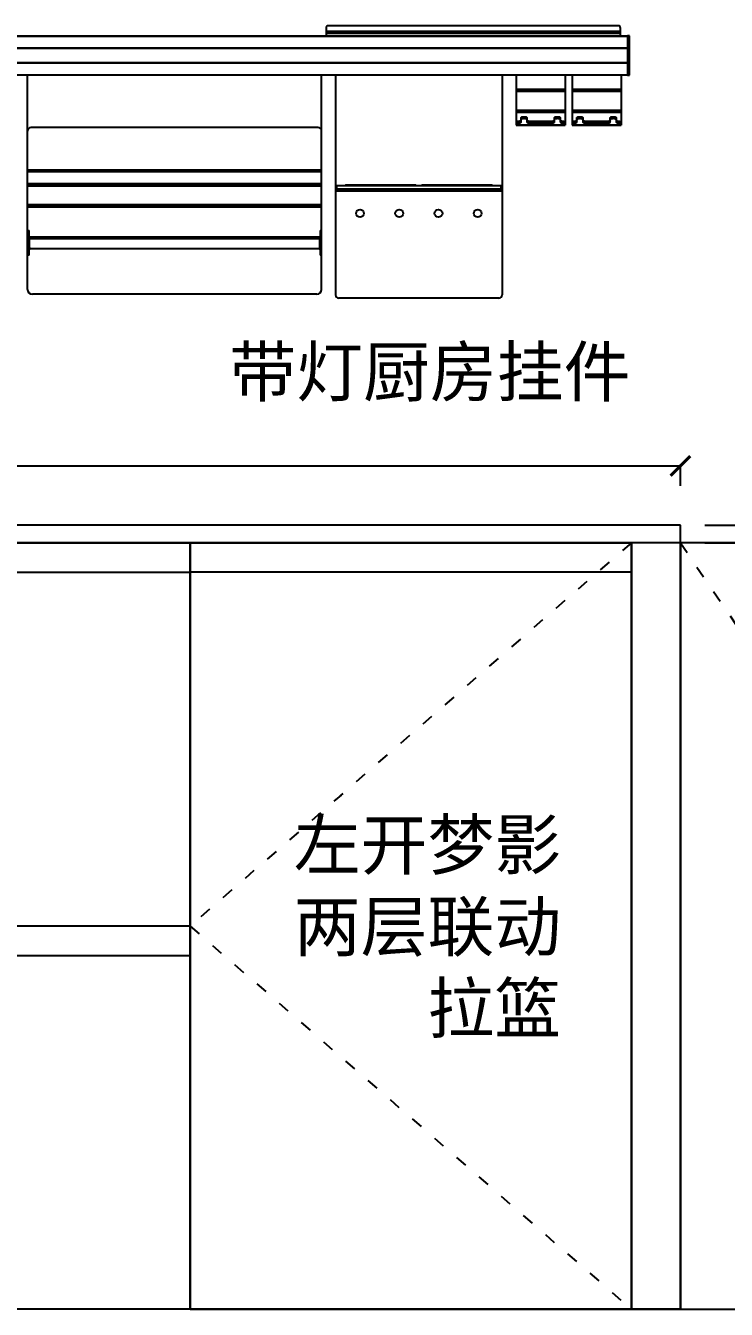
# Model space of a CAD drawing. Header units: millimetres. Extents: x 0 to 1097966, y -63096 to 223085.
# Drawn here: x 1082493 to 1083208, y 208388 to 209697 of the extents above; entities that cross this region are included whole.
import ezdxf

# ---------------------------------------------------------------- set-up
doc = ezdxf.new("R2010")
doc.units = ezdxf.units.MM
doc.linetypes.add('1800', pattern=[200000, 100000, 100000])
doc.linetypes.add('34', pattern=[30, 12, -18])
doc.styles.get("Standard").update_dxf_attribs({"font": 'arial.ttf'})
doc.dimstyles.new('板材标注', dxfattribs={"dimscale": 40, "dimtxt": 1.6, "dimasz": 1, "dimexe": 1.25, "dimexo": 0.625, "dimtad": 1, "dimdec": 0, "dimtxsty": 'Standard', "dimblk": 'ARCHTICK', "dimcen": 2.5, "dimdle": 2, "dimclrd": 5, "dimclre": 5, "dimadec": 0, "dimazin": 0, "dimtfac": 1, "dimtmove": 1, "dimatfit": 3, "dimldrblk": 'DOT', "dimfxl": 1, "dimarcsym": 0})
doc.dimstyles.new('橱柜侧', dxfattribs={"dimtxt": 60, "dimasz": 20, "dimexe": 1.25, "dimexo": 40, "dimgap": 10, "dimtad": 1, "dimdec": 0, "dimtxsty": 'Standard', "dimblk": 'ARCHTICK', "dimcen": 2.5, "dimclrd": 1, "dimclre": 1, "dimadec": 0, "dimazin": 0, "dimtfac": 1, "dimtmove": 0, "dimatfit": 3, "dimfxl": 1, "dimarcsym": 0})

# ---------------------------------------------------------------- blocks, each defined once
blk = doc.blocks.new('_ArchTick')
at = {"color": 0, "linetype": 'ByBlock', "const_width": 0.15}
blk.add_lwpolyline([(-0.5, -0.5), (0.5, 0.5)], dxfattribs=at)
blk = doc.blocks.new('*D207')
at = {"color": 1, "lineweight": -2, "transparency": 16777216}
for p, q in [((1083161.1, 208347.7), (1083161.1, 208081.5)), ((1083761.1, 208347.7), (1083761.1, 208081.5)), ((1083761.1, 208082.7), (1083161.1, 208082.7))]:
    blk.add_line(p, q, dxfattribs=at)
at = {"layer": 'Defpoints', "color": 0, "linetype": '1800', "lineweight": -2, "transparency": 16777216}
for p in [(1083161.1, 208387.7), (1083761.1, 208387.7), (1083161.1, 208082.7)]:
    blk.add_point(p, dxfattribs=at)
at = {"color": 1, "linetype": '1800', "lineweight": -2, "transparency": 16777216, "xscale": 20, "yscale": 20, "zscale": 20, "rotation": 180}
blk.add_blockref('_ArchTick', (1083161.1, 208082.7), dxfattribs=at)
at = {"color": 1, "linetype": '1800', "lineweight": -2, "transparency": 16777216, "xscale": 20, "yscale": 20, "zscale": 20}
blk.add_blockref('_ArchTick', (1083761.1, 208082.7), dxfattribs=at)
at = {"color": 0, "linetype": '1800', "transparency": 16777216, "insert": (1083461.1, 208123.3), "char_height": 60, "attachment_point": 5}
blk.add_mtext('600', dxfattribs=at)
blk = doc.blocks.new('*D209')
at = {"color": 5, "lineweight": -2, "transparency": 16777216}
for p, q in [((1084038.2, 209350.5), (1084038.2, 209214.7)), ((1083918.1, 209187.7), (1083918.1, 209227.7)), ((1084038.2, 209214.7), (1083918.1, 209178.7)), ((1083186.1, 209187.7), (1083968.1, 209187.7)), ((1083918.1, 209169.7), (1083918.1, 209187.7)), ((1083186.1, 209169.7), (1083968.1, 209169.7)), ((1083918.1, 209169.7), (1083918.1, 209129.7))]:
    blk.add_line(p, q, dxfattribs=at)
at = {"layer": 'Defpoints', "color": 0, "linetype": '1800', "lineweight": -2, "transparency": 16777216}
for p in [(1083161.1, 209187.7), (1083918.1, 209187.7), (1083161.1, 209169.7)]:
    blk.add_point(p, dxfattribs=at)
at = {"color": 5, "linetype": '1800', "lineweight": -2, "transparency": 16777216, "xscale": 40, "yscale": 40, "zscale": 40}
for p, rotation in [((1083918.1, 209187.7), 270), ((1083918.1, 209169.7), 90)]:
    blk.add_blockref('_ArchTick', p, dxfattribs=dict(at, rotation=rotation))
at = {"color": 0, "linetype": '1800', "transparency": 16777216, "insert": (1083980.6, 209282.6), "char_height": 64, "attachment_point": 5, "rotation": 90}
blk.add_mtext('18', dxfattribs=at)
blk = doc.blocks.new('_Dot')
at = {"color": 0, "linetype": 'ByBlock', "lineweight": -2}
blk.add_line((-0.5, 0), (-1, 0), dxfattribs=at)
at = {"color": 0, "linetype": 'ByBlock', "const_width": 0.5}
blk.add_lwpolyline([(-0.25, 0, 1), (0.25, 0, 1)], format="xyb", close=True, dxfattribs=at)
blk = doc.blocks.new('*D218')
at = {"color": 1, "lineweight": -2, "transparency": 16777216}
for p, q in [((1080261.1, 209227.7), (1080261.1, 209249.4)), ((1080261.1, 209248.1), (1083161.1, 209248.1)), ((1083161.1, 209227.7), (1083161.1, 209249.4))]:
    blk.add_line(p, q, dxfattribs=at)
at = {"layer": 'Defpoints', "color": 0, "linetype": '1800', "lineweight": -2, "transparency": 16777216}
for p in [(1083161.1, 209248.1), (1080261.1, 209187.7), (1083161.1, 209187.7)]:
    blk.add_point(p, dxfattribs=at)
at = {"color": 1, "linetype": '1800', "lineweight": -2, "transparency": 16777216, "xscale": 20, "yscale": 20, "zscale": 20, "rotation": 180}
blk.add_blockref('_ArchTick', (1080261.1, 209248.1), dxfattribs=at)
at = {"color": 1, "linetype": '1800', "lineweight": -2, "transparency": 16777216, "xscale": 20, "yscale": 20, "zscale": 20}
blk.add_blockref('_ArchTick', (1083161.1, 209248.1), dxfattribs=at)
at = {"color": 0, "linetype": '1800', "transparency": 16777216, "insert": (1081711.1, 209288.7), "char_height": 60, "attachment_point": 5}
blk.add_mtext('2900', dxfattribs=at)

msp = doc.modelspace()

# ---------------------------------------------------------------- linework, layer by layer
at = {"color": 7, "linetype": 'Continuous'}
for p, q in [((1082799.789, 209695.199), (1082799.789, 209689.699)), ((1082799.789, 209691.699), (1083099.789, 209691.699)), ((1083097.789, 209697.199), (1082801.789, 209697.199)), ((1083099.789, 209695.199), (1083099.789, 209686.699)), ((1081609.154, 209686.691), (1083107.133, 209686.691)), ((1083107.133, 209686.191), (1081611.154, 209686.191)), ((1083099.789, 209689.699), (1082799.789, 209689.699)), ((1082799.789, 209689.579), (1082799.789, 209686.699)), ((1083099.789, 209689.579), (1082799.789, 209689.579)), ((1082799.789, 209687.18), (1083099.789, 209687.18)), ((1083099.789, 209686.699), (1082799.789, 209686.699)), ((1083109.133, 209686.691), (1083107.133, 209686.709)), ((1083107.133, 209686.709), (1083107.133, 209646.691)), ((1083109.133, 209646.691), (1083109.133, 209686.691)), ((1083107.133, 209674.341), (1081611.154, 209674.341)), ((1081611.154, 209674.191), (1083107.133, 209674.191)), ((1083107.133, 209659.191), (1081611.154, 209659.191)), ((1083107.133, 209659.041), (1081611.154, 209659.041)), ((1083107.133, 209646.691), (1081609.154, 209646.691)), ((1081611.154, 209647.191), (1083107.133, 209647.191)), ((1082495.219, 209428.159), (1082495.219, 209646.691)), ((1082795.219, 209428.159), (1082795.219, 209646.691)), ((1082809.353, 209646.691), (1082809.353, 209422.721)), ((1082979.353, 209646.691), (1082979.353, 209422.721)), ((1082993.627, 209646.691), (1082993.627, 209595.76)), ((1083043.627, 209646.691), (1083043.627, 209595.76)), ((1083050.66, 209646.691), (1083050.66, 209595.76)), ((1083100.66, 209646.691), (1083100.66, 209595.76)), ((1082993.627, 209632.538), (1083043.627, 209632.538)), ((1082993.627, 209630.538), (1083043.627, 209630.538)), ((1083050.66, 209632.538), (1083100.66, 209632.538)), ((1083050.66, 209630.538), (1083100.66, 209630.538)), ((1083043.627, 209610.538), (1082993.627, 209610.538)), ((1083043.627, 209608.538), (1082993.627, 209608.538)), ((1082996.127, 209599.491), (1082996.127, 209598.013)), ((1082998.627, 209598.765), (1082998.627, 209603.45)), ((1083002.127, 209603.884), (1083001.127, 209603.884)), ((1083001.127, 209603.884), (1083001.127, 209602.407)), ((1083002.127, 209602.407), (1083001.127, 209602.407)), ((1083002.127, 209602.407), (1083002.127, 209603.884)), ((1083004.627, 209603.45), (1083004.627, 209598.765)), ((1083032.627, 209598.765), (1083032.627, 209603.45)), ((1083036.127, 209603.884), (1083035.127, 209603.884)), ((1083035.127, 209603.884), (1083035.127, 209602.407)), ((1083036.127, 209602.407), (1083035.127, 209602.407)), ((1083036.127, 209602.407), (1083036.127, 209603.884)), ((1083038.627, 209603.45), (1083038.627, 209598.765)), ((1083041.127, 209598.013), (1083041.127, 209599.491)), ((1083100.66, 209610.538), (1083050.66, 209610.538)), ((1083100.66, 209608.538), (1083050.66, 209608.538)), ((1083053.16, 209599.491), (1083053.16, 209598.013)), ((1083055.66, 209598.765), (1083055.66, 209603.45)), ((1083059.16, 209603.884), (1083058.16, 209603.884)), ((1083058.16, 209603.884), (1083058.16, 209602.407)), ((1083059.16, 209602.407), (1083058.16, 209602.407)), ((1083059.16, 209602.407), (1083059.16, 209603.884)), ((1083061.66, 209603.45), (1083061.66, 209598.765)), ((1083089.66, 209598.765), (1083089.66, 209603.45)), ((1083093.16, 209603.884), (1083092.16, 209603.884)), ((1083092.16, 209603.884), (1083092.16, 209602.407)), ((1083093.16, 209602.407), (1083092.16, 209602.407)), ((1083093.16, 209602.407), (1083093.16, 209603.884)), ((1083095.66, 209603.45), (1083095.66, 209598.765)), ((1083098.16, 209598.013), (1083098.16, 209599.491)), ((1082791.719, 209593.159), (1082498.719, 209593.159)), ((1082993.627, 209599.26), (1082994.639, 209599.26)), ((1082993.627, 209595.813), (1083043.627, 209595.813)), ((1083043.627, 209595.76), (1082993.627, 209595.76)), ((1083027.627, 209599.374), (1083009.627, 209599.374)), ((1083009.627, 209599.374), (1083009.627, 209597.897)), ((1083027.627, 209597.897), (1083009.627, 209597.897)), ((1083027.627, 209597.897), (1083027.627, 209599.374)), ((1083042.614, 209599.26), (1083043.627, 209599.26)), ((1083050.66, 209599.26), (1083051.672, 209599.26)), ((1083050.66, 209595.813), (1083100.66, 209595.813)), ((1083100.66, 209595.76), (1083050.66, 209595.76)), ((1083084.66, 209599.374), (1083066.66, 209599.374)), ((1083066.66, 209599.374), (1083066.66, 209597.897)), ((1083084.66, 209597.897), (1083066.66, 209597.897)), ((1083084.66, 209597.897), (1083084.66, 209599.374)), ((1083099.647, 209599.26), (1083100.66, 209599.26)), ((1082495.219, 209550.159), (1082795.219, 209550.159)), ((1082795.219, 209548.159), (1082495.219, 209548.159)), ((1082495.219, 209536.159), (1082795.219, 209536.159)), ((1082795.219, 209534.159), (1082495.219, 209534.159)), ((1082819.353, 209533.719), (1082819.353, 209534.219)), ((1082891.353, 209534.219), (1082819.353, 209534.219)), ((1082819.853, 209534.719), (1082890.852, 209534.719)), ((1082891.353, 209533.719), (1082891.353, 209534.219)), ((1082897.353, 209533.719), (1082897.353, 209534.219)), ((1082969.353, 209534.219), (1082897.353, 209534.219)), ((1082897.853, 209534.719), (1082968.852, 209534.719)), ((1082969.353, 209533.719), (1082969.353, 209534.219)), ((1082495.219, 209533.659), (1082795.219, 209533.659)), ((1082979.353, 209533.719), (1082809.353, 209533.719)), ((1082809.353, 209530.719), (1082979.353, 209530.719)), ((1082979.353, 209528.219), (1082809.353, 209528.219)), ((1082810.353, 209533.719), (1082810.353, 209530.719)), ((1082978.353, 209530.719), (1082978.353, 209533.719)), ((1082495.219, 209514.659), (1082795.219, 209514.659)), ((1082795.219, 209514.159), (1082495.219, 209514.159)), ((1082795.219, 209512.159), (1082495.219, 209512.159)), ((1082495.219, 209488.159), (1082496.719, 209488.159)), ((1082496.719, 209483.159), (1082495.219, 209483.159)), ((1082496.719, 209463.159), (1082496.719, 209488.159)), ((1082497.219, 209470.659), (1082497.219, 209481.659)), ((1082497.219, 209481.659), (1082793.219, 209481.659)), ((1082793.219, 209470.659), (1082793.219, 209481.659)), ((1082793.719, 209488.159), (1082795.219, 209488.159)), ((1082793.719, 209488.159), (1082793.719, 209463.159)), ((1082795.219, 209483.159), (1082793.719, 209483.159)), ((1082496.719, 209480.159), (1082497.219, 209480.159)), ((1082497.373, 209470.159), (1082496.719, 209470.159)), ((1082793.219, 209479.659), (1082497.219, 209479.659)), ((1082792.219, 209469.659), (1082498.219, 209469.659)), ((1082793.065, 209470.159), (1082793.719, 209470.159)), ((1082793.719, 209480.159), (1082793.219, 209480.159)), ((1082495.219, 209468.159), (1082496.719, 209468.159)), ((1082496.719, 209463.159), (1082495.219, 209463.159)), ((1082793.719, 209468.159), (1082795.219, 209468.159)), ((1082795.219, 209463.159), (1082793.719, 209463.159)), ((1082790.219, 209423.159), (1082500.219, 209423.159)), ((1082975.853, 209419.221), (1082812.853, 209419.221))]:
    msp.add_line(p, q, dxfattribs=at)
for p, q in [((1083107.133, 209646.691), (1083109.133, 209646.691)), ((1083161.133, 209187.694), (1080261.133, 209187.694)), ((1083161.133, 209169.694), (1083161.133, 209187.694)), ((1083161.133, 209169.694), (1080261.133, 209169.694)), ((1081861.133, 209169.694), (1082661.133, 209169.694)), ((1082661.133, 209169.694), (1082661.133, 208387.694)), ((1082661.133, 208387.694), (1082661.133, 209169.694)), ((1083111.133, 209169.694), (1082661.133, 209169.694)), ((1082661.133, 209139.694), (1082661.133, 209169.694)), ((1082661.133, 209169.694), (1083111.133, 209169.694)), ((1083161.133, 209169.694), (1083111.133, 209169.694)), ((1083111.133, 208387.694), (1083111.133, 209169.694)), ((1083111.133, 209169.694), (1083111.133, 208387.694)), ((1083161.133, 208387.694), (1083161.133, 209169.694)), ((1083761.133, 209169.694), (1083161.133, 209169.694)), ((1083161.133, 209169.694), (1083161.133, 208387.694)), ((1081861.133, 209139.694), (1082661.133, 209139.694)), ((1083111.133, 209139.694), (1082661.133, 209139.694)), ((1082661.133, 208778.694), (1081861.133, 208778.694)), ((1081861.133, 208748.694), (1082661.133, 208748.694)), ((1083161.133, 208387.694), (1080261.133, 208387.694)), ((1082661.133, 208387.694), (1081861.133, 208387.694)), ((1082661.133, 208387.694), (1083111.133, 208387.694)), ((1083111.133, 208387.694), (1083161.133, 208387.694)), ((1083161.133, 208387.694), (1083761.133, 208387.694))]:
    msp.add_line(p, q)
at = {"color": 251, "linetype": '34', "true_color": 0x636466}
msp.add_line((1083161.133, 209169.694), (1083761.133, 208287.694), dxfattribs=at)
at = {"color": 7, "linetype": 'Continuous'}
for centre in [(1082834.353, 209505.719), (1082874.353, 209505.719), (1082914.353, 209505.719), (1082954.353, 209505.719)]:
    msp.add_circle(centre, 4, dxfattribs=at)
for centre, radius, start, end in [((1082801.789, 209695.199), 2, 90, 180), ((1083097.789, 209695.199), 2, 0, 90), ((1082498.719, 209589.659), 3.5, 90, 180), ((1082791.719, 209589.659), 3.5, 0, 90), ((1082819.853, 209534.219), 0.5, 90, 180), ((1082890.853, 209534.219), 0.5, 0, 90), ((1082897.853, 209534.219), 0.5, 90, 180), ((1082968.853, 209534.219), 0.5, 0, 90), ((1082498.219, 209470.659), 1, 180, 270), ((1082792.219, 209470.659), 1, 270, 0), ((1082500.219, 209428.159), 5, 180, 270), ((1082790.219, 209428.159), 5, 270, 0), ((1082812.853, 209422.721), 3.5, 180, 270), ((1082975.853, 209422.721), 3.5, 270, 0)]:
    msp.add_arc(centre, radius, start, end, dxfattribs=at)
for points, knots in [([(1082996.127, 209599.491), (1082995.945, 209599.472), (1082995.599, 209599.433), (1082995.11, 209599.359), (1082994.68, 209599.276), (1082994.317, 209599.183), (1082994.062, 209599.097), (1082993.896, 209599.021), (1082993.749, 209598.94), (1082993.627, 209598.833), (1082993.627, 209598.739)], [0, 0, 0, 0, 0.20381568, 0.38917314, 0.55288687, 0.69269549, 0.80693122, 0.85419908, 0.89496225, 1, 1, 1, 1]), ([(1082998.627, 209600.243), (1082998.627, 209600.149), (1082998.504, 209600.041), (1082998.358, 209599.96), (1082998.192, 209599.884), (1082997.936, 209599.798), (1082997.574, 209599.706), (1082997.144, 209599.622), (1082996.655, 209599.549), (1082996.308, 209599.509), (1082996.127, 209599.491)], [0, 0, 0, 0, 0.10503775, 0.14580092, 0.19306878, 0.30730451, 0.44711313, 0.61082686, 0.79618432, 1, 1, 1, 1]), ([(1083001.127, 209603.884), (1083000.964, 209603.884), (1083000.645, 209603.878), (1083000.182, 209603.855), (1082999.755, 209603.816), (1082999.38, 209603.764), (1082999.108, 209603.709), (1082998.928, 209603.658), (1082998.823, 209603.62), (1082998.739, 209603.58), (1082998.667, 209603.534), (1082998.627, 209603.482), (1082998.627, 209603.45)], [0, 0, 0, 0, 0.18783128, 0.36871052, 0.53584967, 0.68321291, 0.80558747, 0.85615891, 0.89918772, 0.93456587, 0.96250565, 1, 1, 1, 1]), ([(1082998.627, 209601.972), (1082998.627, 209602.005), (1082998.667, 209602.057), (1082998.739, 209602.103), (1082998.823, 209602.143), (1082998.928, 209602.18), (1082999.108, 209602.232), (1082999.38, 209602.287), (1082999.755, 209602.339), (1083000.182, 209602.377), (1083000.645, 209602.401), (1083000.964, 209602.407), (1083001.127, 209602.407)], [0, 0, 0, 0, 0.03749435, 0.06543413, 0.10081228, 0.14384109, 0.19441253, 0.31678709, 0.46415033, 0.63128948, 0.81216872, 1, 1, 1, 1]), ([(1083004.627, 209603.45), (1083004.627, 209603.482), (1083004.587, 209603.534), (1083004.515, 209603.58), (1083004.431, 209603.62), (1083004.326, 209603.658), (1083004.146, 209603.709), (1083003.874, 209603.764), (1083003.499, 209603.816), (1083003.072, 209603.855), (1083002.609, 209603.878), (1083002.29, 209603.884), (1083002.127, 209603.884)], [0, 0, 0, 0, 0.03749435, 0.06543413, 0.10081228, 0.14384109, 0.19441253, 0.31678709, 0.46415033, 0.63128948, 0.81216872, 1, 1, 1, 1]), ([(1083002.127, 209602.407), (1083002.29, 209602.407), (1083002.609, 209602.401), (1083003.072, 209602.377), (1083003.499, 209602.339), (1083003.874, 209602.287), (1083004.146, 209602.232), (1083004.326, 209602.18), (1083004.431, 209602.143), (1083004.515, 209602.103), (1083004.587, 209602.057), (1083004.627, 209602.005), (1083004.627, 209601.972)], [0, 0, 0, 0, 0.18783128, 0.36871052, 0.53584967, 0.68321291, 0.80558747, 0.85615891, 0.89918772, 0.93456587, 0.96250565, 1, 1, 1, 1]), ([(1083009.627, 209599.374), (1083009.302, 209599.374), (1083008.663, 209599.385), (1083007.737, 209599.433), (1083006.882, 209599.51), (1083006.232, 209599.6), (1083005.773, 209599.687), (1083005.481, 209599.755), (1083005.229, 209599.827), (1083005.019, 209599.902), (1083004.852, 209599.981), (1083004.729, 209600.062), (1083004.649, 209600.147), (1083004.627, 209600.213), (1083004.627, 209600.243)], [0, 0, 0, 0, 0.1876778, 0.36836622, 0.53537292, 0.68260158, 0.74714129, 0.80489436, 0.85541448, 0.89840949, 0.9337526, 0.96166484, 0.98299305, 1, 1, 1, 1]), ([(1083032.627, 209600.243), (1083032.627, 209600.213), (1083032.605, 209600.147), (1083032.525, 209600.062), (1083032.402, 209599.981), (1083032.235, 209599.902), (1083032.025, 209599.827), (1083031.773, 209599.755), (1083031.481, 209599.687), (1083031.022, 209599.6), (1083030.371, 209599.51), (1083029.517, 209599.433), (1083028.59, 209599.385), (1083027.952, 209599.374), (1083027.627, 209599.374)], [0, 0, 0, 0, 0.01700695, 0.03833517, 0.06624741, 0.10159053, 0.14458554, 0.19510567, 0.25285874, 0.31739846, 0.46462712, 0.63163381, 0.81232222, 1, 1, 1, 1]), ([(1083035.127, 209603.884), (1083034.964, 209603.884), (1083034.645, 209603.878), (1083034.182, 209603.855), (1083033.755, 209603.816), (1083033.38, 209603.764), (1083033.108, 209603.709), (1083032.928, 209603.658), (1083032.823, 209603.62), (1083032.739, 209603.58), (1083032.667, 209603.534), (1083032.627, 209603.482), (1083032.627, 209603.45)], [0, 0, 0, 0, 0.18783128, 0.36871052, 0.53584967, 0.68321291, 0.80558747, 0.85615891, 0.89918772, 0.93456587, 0.96250565, 1, 1, 1, 1]), ([(1083032.627, 209601.972), (1083032.627, 209602.005), (1083032.667, 209602.057), (1083032.739, 209602.103), (1083032.823, 209602.143), (1083032.928, 209602.18), (1083033.108, 209602.232), (1083033.38, 209602.287), (1083033.755, 209602.339), (1083034.182, 209602.377), (1083034.645, 209602.401), (1083034.964, 209602.407), (1083035.127, 209602.407)], [0, 0, 0, 0, 0.03749435, 0.06543413, 0.10081228, 0.14384109, 0.19441253, 0.31678709, 0.46415033, 0.63128948, 0.81216872, 1, 1, 1, 1]), ([(1083038.627, 209603.45), (1083038.627, 209603.482), (1083038.587, 209603.534), (1083038.515, 209603.58), (1083038.431, 209603.62), (1083038.326, 209603.658), (1083038.146, 209603.709), (1083037.874, 209603.764), (1083037.499, 209603.816), (1083037.072, 209603.855), (1083036.609, 209603.878), (1083036.29, 209603.884), (1083036.127, 209603.884)], [0, 0, 0, 0, 0.03749435, 0.06543413, 0.10081228, 0.14384109, 0.19441253, 0.31678709, 0.46415033, 0.63128948, 0.81216872, 1, 1, 1, 1]), ([(1083036.127, 209602.407), (1083036.29, 209602.407), (1083036.609, 209602.401), (1083037.072, 209602.377), (1083037.499, 209602.339), (1083037.874, 209602.287), (1083038.146, 209602.232), (1083038.326, 209602.18), (1083038.431, 209602.143), (1083038.515, 209602.103), (1083038.587, 209602.057), (1083038.627, 209602.005), (1083038.627, 209601.972)], [0, 0, 0, 0, 0.18783128, 0.36871052, 0.53584967, 0.68321291, 0.80558747, 0.85615891, 0.89918772, 0.93456587, 0.96250565, 1, 1, 1, 1]), ([(1083041.127, 209599.491), (1083040.945, 209599.509), (1083040.599, 209599.549), (1083040.11, 209599.622), (1083039.68, 209599.706), (1083039.317, 209599.798), (1083039.062, 209599.884), (1083038.896, 209599.96), (1083038.749, 209600.041), (1083038.627, 209600.149), (1083038.627, 209600.243)], [0, 0, 0, 0, 0.20381568, 0.38917314, 0.55288687, 0.69269549, 0.80693122, 0.85419908, 0.89496225, 1, 1, 1, 1]), ([(1083043.627, 209598.739), (1083043.627, 209598.833), (1083043.504, 209598.94), (1083043.358, 209599.021), (1083043.192, 209599.097), (1083042.936, 209599.183), (1083042.574, 209599.276), (1083042.144, 209599.359), (1083041.655, 209599.433), (1083041.308, 209599.472), (1083041.127, 209599.491)], [0, 0, 0, 0, 0.10503775, 0.14580092, 0.19306878, 0.30730451, 0.44711313, 0.61082686, 0.79618432, 1, 1, 1, 1]), ([(1083053.16, 209599.491), (1083052.978, 209599.472), (1083052.632, 209599.433), (1083052.143, 209599.359), (1083051.713, 209599.276), (1083051.35, 209599.183), (1083051.095, 209599.097), (1083050.929, 209599.021), (1083050.782, 209598.94), (1083050.66, 209598.833), (1083050.66, 209598.739)], [0, 0, 0, 0, 0.20381568, 0.38917314, 0.55288687, 0.69269549, 0.80693122, 0.85419908, 0.89496225, 1, 1, 1, 1]), ([(1083055.66, 209600.243), (1083055.66, 209600.149), (1083055.537, 209600.041), (1083055.39, 209599.96), (1083055.224, 209599.884), (1083054.969, 209599.798), (1083054.606, 209599.706), (1083054.177, 209599.622), (1083053.687, 209599.549), (1083053.341, 209599.509), (1083053.16, 209599.491)], [0, 0, 0, 0, 0.10503775, 0.14580092, 0.19306878, 0.30730451, 0.44711313, 0.61082686, 0.79618432, 1, 1, 1, 1]), ([(1083058.16, 209603.884), (1083057.997, 209603.884), (1083057.678, 209603.878), (1083057.215, 209603.855), (1083056.787, 209603.816), (1083056.413, 209603.764), (1083056.141, 209603.709), (1083055.961, 209603.658), (1083055.856, 209603.62), (1083055.772, 209603.58), (1083055.7, 209603.534), (1083055.66, 209603.482), (1083055.66, 209603.45)], [0, 0, 0, 0, 0.18783128, 0.36871052, 0.53584967, 0.68321291, 0.80558747, 0.85615891, 0.89918772, 0.93456587, 0.96250565, 1, 1, 1, 1]), ([(1083055.66, 209601.972), (1083055.66, 209602.005), (1083055.7, 209602.057), (1083055.772, 209602.103), (1083055.856, 209602.143), (1083055.961, 209602.18), (1083056.141, 209602.232), (1083056.413, 209602.287), (1083056.787, 209602.339), (1083057.215, 209602.377), (1083057.678, 209602.401), (1083057.997, 209602.407), (1083058.16, 209602.407)], [0, 0, 0, 0, 0.03749435, 0.06543413, 0.10081228, 0.14384109, 0.19441253, 0.31678709, 0.46415033, 0.63128948, 0.81216872, 1, 1, 1, 1]), ([(1083061.66, 209603.45), (1083061.66, 209603.482), (1083061.62, 209603.534), (1083061.547, 209603.58), (1083061.464, 209603.62), (1083061.359, 209603.658), (1083061.179, 209603.709), (1083060.907, 209603.764), (1083060.532, 209603.816), (1083060.105, 209603.855), (1083059.641, 209603.878), (1083059.322, 209603.884), (1083059.16, 209603.884)], [0, 0, 0, 0, 0.03749435, 0.06543413, 0.10081228, 0.14384109, 0.19441253, 0.31678709, 0.46415033, 0.63128948, 0.81216872, 1, 1, 1, 1]), ([(1083059.16, 209602.407), (1083059.322, 209602.407), (1083059.641, 209602.401), (1083060.105, 209602.377), (1083060.532, 209602.339), (1083060.907, 209602.287), (1083061.179, 209602.232), (1083061.359, 209602.18), (1083061.464, 209602.143), (1083061.547, 209602.103), (1083061.62, 209602.057), (1083061.66, 209602.005), (1083061.66, 209601.972)], [0, 0, 0, 0, 0.18783128, 0.36871052, 0.53584967, 0.68321291, 0.80558747, 0.85615891, 0.89918772, 0.93456587, 0.96250565, 1, 1, 1, 1]), ([(1083066.66, 209599.374), (1083066.334, 209599.374), (1083065.696, 209599.385), (1083064.769, 209599.433), (1083063.915, 209599.51), (1083063.265, 209599.6), (1083062.806, 209599.687), (1083062.514, 209599.755), (1083062.262, 209599.827), (1083062.051, 209599.902), (1083061.884, 209599.981), (1083061.761, 209600.062), (1083061.681, 209600.147), (1083061.66, 209600.213), (1083061.66, 209600.243)], [0, 0, 0, 0, 0.1876778, 0.36836622, 0.53537292, 0.68260158, 0.74714129, 0.80489436, 0.85541448, 0.89840949, 0.9337526, 0.96166484, 0.98299305, 1, 1, 1, 1]), ([(1083089.66, 209600.243), (1083089.66, 209600.213), (1083089.638, 209600.147), (1083089.558, 209600.062), (1083089.435, 209599.981), (1083089.268, 209599.902), (1083089.058, 209599.827), (1083088.805, 209599.755), (1083088.514, 209599.687), (1083088.055, 209599.6), (1083087.404, 209599.51), (1083086.55, 209599.433), (1083085.623, 209599.385), (1083084.985, 209599.374), (1083084.66, 209599.374)], [0, 0, 0, 0, 0.01700695, 0.03833517, 0.06624741, 0.10159053, 0.14458554, 0.19510567, 0.25285874, 0.31739846, 0.46462712, 0.63163381, 0.81232222, 1, 1, 1, 1]), ([(1083092.16, 209603.884), (1083091.997, 209603.884), (1083091.678, 209603.878), (1083091.215, 209603.855), (1083090.787, 209603.816), (1083090.413, 209603.764), (1083090.141, 209603.709), (1083089.961, 209603.658), (1083089.856, 209603.62), (1083089.772, 209603.58), (1083089.7, 209603.534), (1083089.66, 209603.482), (1083089.66, 209603.45)], [0, 0, 0, 0, 0.18783128, 0.36871052, 0.53584967, 0.68321291, 0.80558747, 0.85615891, 0.89918772, 0.93456587, 0.96250565, 1, 1, 1, 1]), ([(1083089.66, 209601.972), (1083089.66, 209602.005), (1083089.7, 209602.057), (1083089.772, 209602.103), (1083089.856, 209602.143), (1083089.961, 209602.18), (1083090.141, 209602.232), (1083090.413, 209602.287), (1083090.787, 209602.339), (1083091.215, 209602.377), (1083091.678, 209602.401), (1083091.997, 209602.407), (1083092.16, 209602.407)], [0, 0, 0, 0, 0.03749435, 0.06543413, 0.10081228, 0.14384109, 0.19441253, 0.31678709, 0.46415033, 0.63128948, 0.81216872, 1, 1, 1, 1]), ([(1083095.66, 209603.45), (1083095.66, 209603.482), (1083095.62, 209603.534), (1083095.547, 209603.58), (1083095.464, 209603.62), (1083095.359, 209603.658), (1083095.179, 209603.709), (1083094.907, 209603.764), (1083094.532, 209603.816), (1083094.105, 209603.855), (1083093.641, 209603.878), (1083093.322, 209603.884), (1083093.16, 209603.884)], [0, 0, 0, 0, 0.03749435, 0.06543413, 0.10081228, 0.14384109, 0.19441253, 0.31678709, 0.46415033, 0.63128948, 0.81216872, 1, 1, 1, 1]), ([(1083093.16, 209602.407), (1083093.322, 209602.407), (1083093.641, 209602.401), (1083094.105, 209602.377), (1083094.532, 209602.339), (1083094.907, 209602.287), (1083095.179, 209602.232), (1083095.359, 209602.18), (1083095.464, 209602.143), (1083095.547, 209602.103), (1083095.62, 209602.057), (1083095.66, 209602.005), (1083095.66, 209601.972)], [0, 0, 0, 0, 0.18783128, 0.36871052, 0.53584967, 0.68321291, 0.80558747, 0.85615891, 0.89918772, 0.93456587, 0.96250565, 1, 1, 1, 1]), ([(1083098.16, 209599.491), (1083097.978, 209599.509), (1083097.632, 209599.549), (1083097.143, 209599.622), (1083096.713, 209599.706), (1083096.35, 209599.798), (1083096.095, 209599.884), (1083095.929, 209599.96), (1083095.782, 209600.041), (1083095.66, 209600.149), (1083095.66, 209600.243)], [0, 0, 0, 0, 0.20381568, 0.38917314, 0.55288687, 0.69269549, 0.80693122, 0.85419908, 0.89496225, 1, 1, 1, 1]), ([(1083100.66, 209598.739), (1083100.66, 209598.833), (1083100.537, 209598.94), (1083100.39, 209599.021), (1083100.224, 209599.097), (1083099.969, 209599.183), (1083099.606, 209599.276), (1083099.177, 209599.359), (1083098.687, 209599.433), (1083098.341, 209599.472), (1083098.16, 209599.491)], [0, 0, 0, 0, 0.10503775, 0.14580092, 0.19306878, 0.30730451, 0.44711313, 0.61082686, 0.79618432, 1, 1, 1, 1]), ([(1082993.627, 209597.262), (1082993.627, 209597.356), (1082993.749, 209597.463), (1082993.896, 209597.544), (1082994.062, 209597.62), (1082994.317, 209597.706), (1082994.68, 209597.799), (1082995.11, 209597.882), (1082995.599, 209597.956), (1082995.945, 209597.995), (1082996.127, 209598.013)], [0, 0, 0, 0, 0.10503775, 0.14580092, 0.19306878, 0.30730451, 0.44711313, 0.61082686, 0.79618432, 1, 1, 1, 1]), ([(1082996.127, 209598.013), (1082996.308, 209598.032), (1082996.655, 209598.071), (1082997.144, 209598.145), (1082997.574, 209598.228), (1082997.936, 209598.321), (1082998.192, 209598.407), (1082998.358, 209598.483), (1082998.504, 209598.564), (1082998.627, 209598.671), (1082998.627, 209598.765)], [0, 0, 0, 0, 0.20381568, 0.38917314, 0.55288687, 0.69269549, 0.80693122, 0.85419908, 0.89496225, 1, 1, 1, 1]), ([(1083004.627, 209598.765), (1083004.627, 209598.736), (1083004.649, 209598.669), (1083004.729, 209598.585), (1083004.852, 209598.503), (1083005.019, 209598.425), (1083005.229, 209598.349), (1083005.481, 209598.278), (1083005.773, 209598.21), (1083006.232, 209598.123), (1083006.882, 209598.033), (1083007.737, 209597.956), (1083008.663, 209597.908), (1083009.302, 209597.897), (1083009.627, 209597.897)], [0, 0, 0, 0, 0.01700695, 0.03833517, 0.06624741, 0.10159053, 0.14458554, 0.19510567, 0.25285874, 0.31739846, 0.46462712, 0.63163381, 0.81232222, 1, 1, 1, 1]), ([(1083027.627, 209597.897), (1083027.952, 209597.897), (1083028.59, 209597.908), (1083029.517, 209597.956), (1083030.371, 209598.033), (1083031.022, 209598.123), (1083031.481, 209598.21), (1083031.773, 209598.278), (1083032.025, 209598.349), (1083032.235, 209598.425), (1083032.402, 209598.503), (1083032.525, 209598.585), (1083032.605, 209598.669), (1083032.627, 209598.736), (1083032.627, 209598.765)], [0, 0, 0, 0, 0.1876778, 0.36836622, 0.53537292, 0.68260158, 0.74714129, 0.80489436, 0.85541448, 0.89840949, 0.9337526, 0.96166484, 0.98299305, 1, 1, 1, 1]), ([(1083038.627, 209598.765), (1083038.627, 209598.671), (1083038.749, 209598.564), (1083038.896, 209598.483), (1083039.062, 209598.407), (1083039.317, 209598.321), (1083039.68, 209598.228), (1083040.11, 209598.145), (1083040.599, 209598.071), (1083040.945, 209598.032), (1083041.127, 209598.013)], [0, 0, 0, 0, 0.10503775, 0.14580092, 0.19306878, 0.30730451, 0.44711313, 0.61082686, 0.79618432, 1, 1, 1, 1]), ([(1083041.127, 209598.013), (1083041.308, 209597.995), (1083041.655, 209597.956), (1083042.144, 209597.882), (1083042.574, 209597.799), (1083042.936, 209597.706), (1083043.192, 209597.62), (1083043.358, 209597.544), (1083043.504, 209597.463), (1083043.627, 209597.356), (1083043.627, 209597.262)], [0, 0, 0, 0, 0.20381568, 0.38917314, 0.55288687, 0.69269549, 0.80693122, 0.85419908, 0.89496225, 1, 1, 1, 1]), ([(1083050.66, 209597.262), (1083050.66, 209597.356), (1083050.782, 209597.463), (1083050.929, 209597.544), (1083051.095, 209597.62), (1083051.35, 209597.706), (1083051.713, 209597.799), (1083052.143, 209597.882), (1083052.632, 209597.956), (1083052.978, 209597.995), (1083053.16, 209598.013)], [0, 0, 0, 0, 0.10503775, 0.14580092, 0.19306878, 0.30730451, 0.44711313, 0.61082686, 0.79618432, 1, 1, 1, 1]), ([(1083053.16, 209598.013), (1083053.341, 209598.032), (1083053.687, 209598.071), (1083054.177, 209598.145), (1083054.606, 209598.228), (1083054.969, 209598.321), (1083055.224, 209598.407), (1083055.39, 209598.483), (1083055.537, 209598.564), (1083055.66, 209598.671), (1083055.66, 209598.765)], [0, 0, 0, 0, 0.20381568, 0.38917314, 0.55288687, 0.69269549, 0.80693122, 0.85419908, 0.89496225, 1, 1, 1, 1]), ([(1083061.66, 209598.765), (1083061.66, 209598.736), (1083061.681, 209598.669), (1083061.761, 209598.585), (1083061.884, 209598.503), (1083062.051, 209598.425), (1083062.262, 209598.349), (1083062.514, 209598.278), (1083062.806, 209598.21), (1083063.265, 209598.123), (1083063.915, 209598.033), (1083064.769, 209597.956), (1083065.696, 209597.908), (1083066.334, 209597.897), (1083066.66, 209597.897)], [0, 0, 0, 0, 0.01700695, 0.03833517, 0.06624741, 0.10159053, 0.14458554, 0.19510567, 0.25285874, 0.31739846, 0.46462712, 0.63163381, 0.81232222, 1, 1, 1, 1]), ([(1083084.66, 209597.897), (1083084.985, 209597.897), (1083085.623, 209597.908), (1083086.55, 209597.956), (1083087.404, 209598.033), (1083088.055, 209598.123), (1083088.514, 209598.21), (1083088.805, 209598.278), (1083089.058, 209598.349), (1083089.268, 209598.425), (1083089.435, 209598.503), (1083089.558, 209598.585), (1083089.638, 209598.669), (1083089.66, 209598.736), (1083089.66, 209598.765)], [0, 0, 0, 0, 0.1876778, 0.36836622, 0.53537292, 0.68260158, 0.74714129, 0.80489436, 0.85541448, 0.89840949, 0.9337526, 0.96166484, 0.98299305, 1, 1, 1, 1]), ([(1083095.66, 209598.765), (1083095.66, 209598.671), (1083095.782, 209598.564), (1083095.929, 209598.483), (1083096.095, 209598.407), (1083096.35, 209598.321), (1083096.713, 209598.228), (1083097.143, 209598.145), (1083097.632, 209598.071), (1083097.978, 209598.032), (1083098.16, 209598.013)], [0, 0, 0, 0, 0.10503775, 0.14580092, 0.19306878, 0.30730451, 0.44711313, 0.61082686, 0.79618432, 1, 1, 1, 1]), ([(1083098.16, 209598.013), (1083098.341, 209597.995), (1083098.687, 209597.956), (1083099.177, 209597.882), (1083099.606, 209597.799), (1083099.969, 209597.706), (1083100.224, 209597.62), (1083100.39, 209597.544), (1083100.537, 209597.463), (1083100.66, 209597.356), (1083100.66, 209597.262)], [0, 0, 0, 0, 0.20381568, 0.38917314, 0.55288687, 0.69269549, 0.80693122, 0.85419908, 0.89496225, 1, 1, 1, 1])]:
    msp.add_open_spline(points, degree=3, knots=knots, dxfattribs=at)

# ---------------------------------------------------------------- texts
at = {"insert": (1083110.247, 209369.157), "char_height": 50, "width": 613.45914, "attachment_point": 3}
msp.add_mtext('{\\f宋体|b0|i0|c134|p2;带灯厨房挂件}', dxfattribs=at)
at = {"insert": (1083039.57, 208886.652), "char_height": 50, "width": 311.24422, "attachment_point": 3, "bg_fill": 2}
msp.add_mtext('{\\f宋体|b0|i0|c134|p2;左开梦影两层联动拉篮}', dxfattribs=at)

# ---------------------------------------------------------------- dimensions: what is measured, and where the dimension line sits
dim = msp.add_linear_dim(base=(1083918.07, 209187.694), p1=(1083161.133, 209169.694), p2=(1083161.133, 209187.694), angle=90, dimstyle='板材标注')
dim.commit()
dim.dimension.update_dxf_attribs({"geometry": '*D209', "text_midpoint": (1083980.57, 209239.747)})
for base, p1, p2, picture, middle in [((1083161.133, 209248.114), (1080261.133, 209187.694), (1083161.133, 209187.694), '*D218', (1081711.133, 209288.748)), ((1083161.133, 208082.701), (1083761.133, 208387.694), (1083161.133, 208387.694), '*D207', (1083461.133, 208123.336))]:
    dim = msp.add_linear_dim(base=base, p1=p1, p2=p2, dimstyle='橱柜侧')
    dim.commit()
    dim.dimension.update_dxf_attribs({"geometry": picture, "text_midpoint": middle})

# ---------------------------------------------------------------- next in the draw order: linework, layer by layer
at = {"color": 251, "linetype": '34', "lineweight": -2, "true_color": 0x636466}
for p, q in [((1083111.133, 209169.694), (1082661.133, 208778.694)), ((1082661.133, 208778.694), (1083111.133, 208387.694))]:
    msp.add_line(p, q, dxfattribs=at)

doc.saveas('drawing.dxf')
